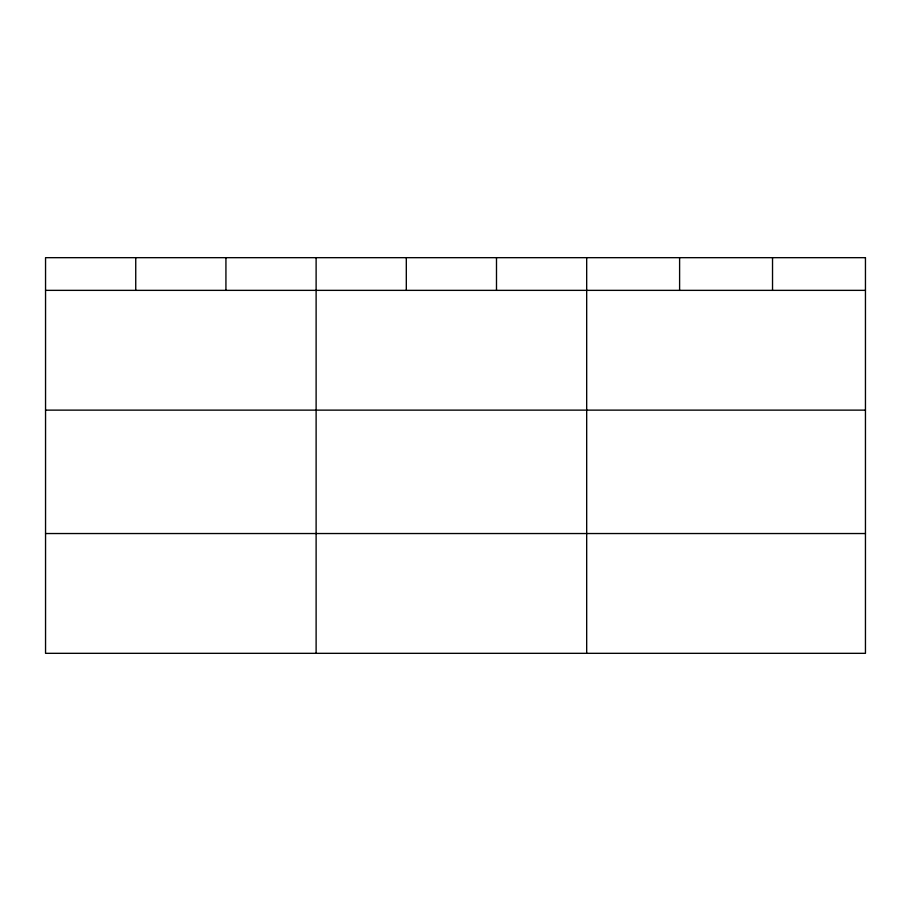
<?xml version="1.0" encoding="UTF-8"?>
<svg xmlns="http://www.w3.org/2000/svg" width="911" height="911" viewBox="0 0 911 911"><rect width="100%" height="100%" fill="white"/><g stroke="black" fill="none" stroke-linecap="round" stroke-linejoin="round"><path stroke-width="1.37" d="M45.55 290.358L865.45 290.358M45.55 410.132L865.45 410.132M45.55 533.539L865.45 533.539M772.528 257.676L772.528 290.358M679.606 257.676L679.606 290.358M586.684 257.676L586.684 653.324M496.495 257.676L496.495 290.358M406.306 257.676L406.306 290.358M316.117 257.676L316.117 653.324M225.928 257.676L225.928 290.358M135.739 257.676L135.739 290.358M865.45 257.676L45.55 257.676L45.55 653.324L865.45 653.324L865.45 257.676"/></g></svg>
